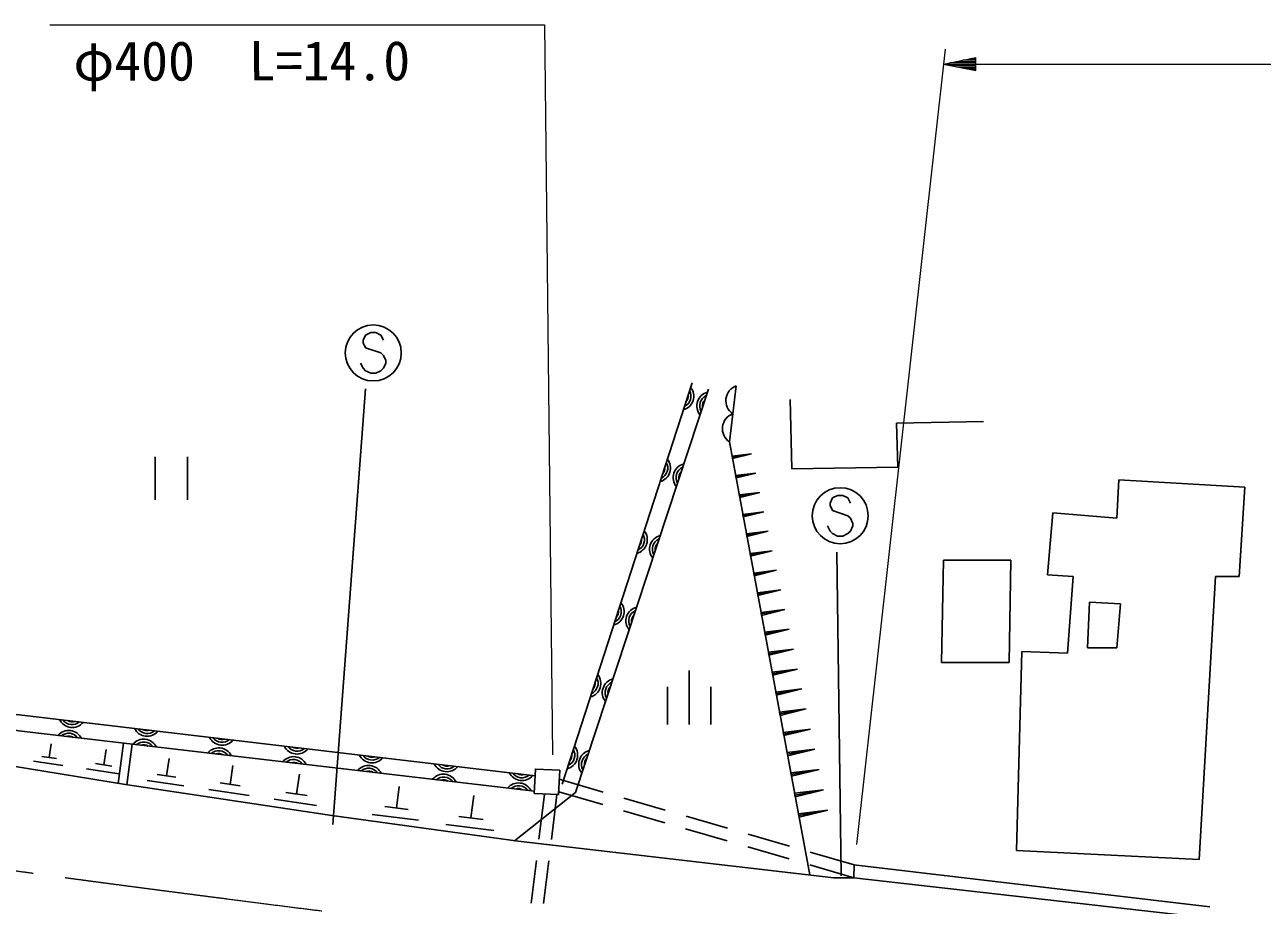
# Model space of a CAD drawing. Units: millimetres, scale not verified. Extents: x 40000 to 680000, y 20000 to 380000.
# Drawn here: x 85734 to 143124, y 298415 to 339259 of the extents above; entities that cross this region are included whole.
import ezdxf
from ezdxf.enums import TextEntityAlignment as Align

# ---------------------------------------------------------------- set-up
doc = ezdxf.new("R2010")
doc.units = ezdxf.units.MM
doc.header["$LTSCALE"] = 1000
doc.linetypes.add('CHAIN', pattern=[18.5, 12, -1.5, 3.5, -1.5])
for name, color, linetype, lineweight in [('M-BGD', 7, 'Continuous', 25), ('M-BMK', 2, 'CHAIN', 13), ('M-STR-HTXT', 7, 'Continuous', 13), ('M-STR-STRC', 7, 'Continuous', 25)]:
    doc.layers.add(name, color=color, linetype=linetype, lineweight=lineweight)
doc.styles.add('ＭＳ ゴシック', font='')
doc.styles.get('ＭＳ ゴシック').set_extended_font_data('MS Gothic')

msp = doc.modelspace()

# ---------------------------------------------------------------- linework, layer by layer
at = {"layer": 'M-BGD'}
for p, q in [((110659, 304033), (116683, 322656)), ((101535, 322375), (100020, 302156)), ((117438, 322353), (111268, 303638)), ((118731, 322511), (118412, 319914)), ((121227, 321875), (121311, 318657)), ((126155, 320771), (130201, 320859)), ((126155, 320771), (126222, 318742)), ((122138, 299822), (118412, 319914)), ((91783, 319222), (91783, 317222)), ((93283, 317222), (93283, 319222)), ((118536, 319242), (119441, 319354)), ((118556, 319134), (118536, 319242)), ((118546, 319188), (119441, 319354)), ((118556, 319134), (119441, 319354)), ((121311, 318657), (126222, 318742)), ((118702, 318346), (119632, 318461)), ((118723, 318236), (118702, 318346)), ((118713, 318291), (119632, 318461)), ((118723, 318236), (119632, 318461)), ((136467, 318149), (136382, 316371)), ((142309, 317811), (136467, 318149)), ((118869, 317448), (119824, 317566)), ((118890, 317334), (118869, 317448)), ((118880, 317391), (119824, 317566)), ((118890, 317334), (119824, 317566)), ((142055, 313662), (142309, 317811)), ((119036, 316546), (120016, 316668)), ((119058, 316430), (119036, 316546)), ((119047, 316488), (120016, 316668)), ((119058, 316430), (120016, 316668)), ((133419, 316625), (133165, 313747)), ((136382, 316371), (133419, 316625)), ((119204, 315642), (120209, 315767)), ((119215, 315582), (120209, 315767)), ((119226, 315523), (120209, 315767)), ((119226, 315523), (119204, 315642)), ((119372, 314735), (120403, 314862)), ((119395, 314612), (119372, 314735)), ((119384, 314673), (120403, 314862)), ((119395, 314612), (120403, 314862)), ((123392, 314801), (123594, 299773)), ((119541, 313824), (120597, 313955)), ((119553, 313762), (120597, 313955)), ((119564, 313699), (120597, 313955)), ((128339, 314424), (128254, 309683)), ((131471, 314424), (128339, 314424)), ((131387, 309683), (131471, 314424)), ((119564, 313699), (119541, 313824)), ((133165, 313747), (134350, 313662)), ((134350, 313662), (134096, 310106)), ((140192, 300539), (140954, 313662)), ((140954, 313662), (142055, 313662)), ((119711, 312911), (120792, 313045)), ((119734, 312782), (119711, 312911)), ((119722, 312847), (120792, 313045)), ((119734, 312782), (120792, 313045)), ((135027, 310360), (135112, 312477)), ((135112, 312477), (136551, 312392)), ((136551, 312392), (136382, 310360)), ((119881, 311994), (120987, 312132)), ((119905, 311863), (119881, 311994)), ((119893, 311929), (120987, 312132)), ((119905, 311863), (120987, 312132)), ((120051, 311075), (121184, 311215)), ((120076, 310940), (120051, 311075)), ((120063, 311008), (121184, 311215)), ((120076, 310940), (121184, 311215)), ((120222, 310152), (121380, 310296)), ((120248, 310015), (120222, 310152)), ((120235, 310084), (121380, 310296)), ((120248, 310015), (121380, 310296)), ((131979, 310191), (131725, 300962)), ((134096, 310106), (131979, 310191)), ((136382, 310360), (135027, 310360)), ((120394, 309227), (121578, 309374)), ((120407, 309157), (121578, 309374)), ((120420, 309086), (121578, 309374)), ((128254, 309683), (131387, 309683)), ((116545, 306798), (116545, 309298)), ((120420, 309086), (120394, 309227)), ((115545, 306798), (115545, 308548)), ((117545, 306798), (117545, 308548)), ((120566, 308298), (121776, 308448)), ((120593, 308155), (120566, 308298)), ((120579, 308226), (121776, 308448)), ((120593, 308155), (121776, 308448)), ((120739, 307366), (121975, 307520)), ((120766, 307220), (120739, 307366)), ((120752, 307293), (121975, 307520)), ((120766, 307220), (121975, 307520)), ((120912, 306432), (122174, 306588)), ((120926, 306357), (122174, 306588)), ((120940, 306282), (122174, 306588)), ((78047, 306042), (90408, 304010)), ((86863, 305269), (86956, 305899)), ((90310, 305932), (90071, 304065)), ((120940, 306282), (120912, 306432)), ((87200, 305219), (86525, 305319)), ((89398, 304927), (89502, 305637)), ((90714, 305885), (90473, 304000)), ((121086, 305494), (122374, 305654)), ((121115, 305341), (121086, 305494)), ((121100, 305417), (122374, 305654)), ((121115, 305341), (122374, 305654)), ((87498, 304898), (86147, 305099)), ((89778, 304871), (89017, 304984)), ((92308, 304422), (92426, 305218)), ((95260, 304020), (95389, 304898)), ((90113, 304510), (88592, 304736)), ((93111, 303954), (91404, 304207)), ((92735, 304359), (91882, 304485)), ((98340, 303579), (98476, 304496)), ((112560, 303666), (110525, 304257)), ((121261, 304553), (122575, 304716)), ((121290, 304397), (121261, 304553)), ((121275, 304475), (122575, 304716)), ((121290, 304397), (122575, 304716)), ((90408, 304010), (99975, 302571)), ((96145, 303504), (94263, 303783)), ((95730, 303950), (94789, 304090)), ((98832, 303507), (97849, 303652)), ((102972, 302922), (103097, 303923)), ((111268, 303638), (108443, 301408)), ((112543, 303082), (110498, 303677)), ((121436, 303609), (122777, 303775)), ((121465, 303449), (121436, 303609)), ((121451, 303529), (122777, 303775)), ((121465, 303449), (122777, 303775)), ((99264, 303041), (97300, 303332)), ((106428, 302465), (106558, 303508)), ((109835, 303552), (109581, 301486)), ((110413, 303552), (110157, 301470)), ((115441, 302829), (113520, 303387)), ((99975, 302571), (108611, 301385)), ((103991, 302358), (101846, 302627)), ((103509, 302854), (102436, 302989)), ((106987, 302395), (105869, 302535)), ((115424, 302244), (113503, 302802)), ((118321, 301992), (116401, 302550)), ((121611, 302661), (122979, 302831)), ((121642, 302499), (121611, 302661)), ((121627, 302580), (122979, 302831)), ((121642, 302499), (122979, 302831)), ((107489, 301878), (105254, 302159)), ((118304, 301405), (116384, 301964)), ((108611, 301385), (123259, 299692)), ((121202, 301154), (119282, 301712)), ((121185, 300567), (119264, 301126)), ((124198, 300284), (122162, 300875)), ((131725, 300962), (140192, 300539)), ((109459, 300493), (109215, 298508)), ((110035, 300478), (109791, 298493)), ((124190, 299692), (122145, 300287)), ((124190, 300285), (140700, 298337)), ((124190, 299692), (124198, 300284)), ((124190, 299692), (123259, 299692)), ((124190, 299692), (140531, 297829))]:
    msp.add_line(p, q, dxfattribs=at)
for points in [[(69886, 309602), (85217, 307279), (109400, 304424)], [(109367, 303707), (85577, 306485), (69736, 308832)]]:
    msp.add_lwpolyline(points, dxfattribs=at)
msp.add_lwpolyline([(109362, 303600), (110492, 303548), (110544, 304679), (109414, 304730)], close=True, dxfattribs=at)
for centre, radius, start, end in [((116108, 322029), 654, 284.85447, 39.29631), ((116108, 322029), 523, 294.66571, 29.48507), ((116108, 322029), 392, 316.54216, 7.60862), ((117555, 321577), 654, 104.53277, 218.97461), ((117555, 321577), 523, 114.34401, 209.16337), ((118984, 321821), 735, 110.10001, 235.87211), ((117555, 321577), 392, 136.22046, 187.28692), ((118824, 320523), 735, 110.10001, 235.87211), ((115030, 318699), 654, 284.85447, 39.29631), ((115030, 318699), 523, 294.66571, 29.48507), ((115030, 318699), 392, 316.54216, 7.60862), ((116459, 318253), 654, 104.53277, 218.97461), ((116459, 318253), 523, 114.34401, 209.16337), ((116459, 318253), 392, 136.22046, 187.28692), ((113953, 315369), 654, 284.85447, 39.29631), ((113953, 315369), 523, 294.66571, 29.48507), ((113953, 315369), 392, 316.54216, 7.60862), ((115364, 314929), 654, 104.53277, 218.97461), ((115364, 314929), 523, 114.34401, 209.16337), ((115364, 314929), 392, 136.22046, 187.28692), ((112876, 312039), 654, 284.85447, 39.29631), ((112876, 312039), 523, 294.66571, 29.48507), ((114268, 311605), 654, 104.53277, 218.97461), ((112876, 312039), 392, 316.54216, 7.60862), ((114268, 311605), 523, 114.34401, 209.16337), ((114268, 311605), 392, 136.22046, 187.28692), ((111799, 308709), 654, 284.85447, 39.29631), ((111799, 308709), 523, 294.66571, 29.48507), ((111799, 308709), 392, 316.54216, 7.60862), ((113172, 308281), 654, 104.53277, 218.97461), ((113172, 308281), 523, 114.34401, 209.16337), ((113172, 308281), 392, 136.22046, 187.28692), ((87772, 305872), 654, 26.11932, 140.56116), ((87934, 307315), 654, 206.04447, 320.48631), ((87934, 307315), 523, 215.85571, 310.67507), ((87934, 307315), 392, 237.73216, 288.79862), ((91410, 306905), 654, 206.04447, 320.48631), ((91410, 306905), 523, 215.85571, 310.67507), ((91410, 306905), 392, 237.73216, 288.79862), ((87772, 305872), 523, 35.93056, 130.74992), ((87772, 305872), 392, 57.80701, 108.87347), ((91249, 305466), 654, 26.11932, 140.56116), ((91249, 305466), 523, 35.93056, 130.74992), ((94886, 306494), 654, 206.04447, 320.48631), ((94886, 306494), 523, 215.85571, 310.67507), ((94886, 306494), 392, 237.73216, 288.79862), ((91249, 305466), 392, 57.80701, 108.87347), ((94725, 305060), 654, 26.11932, 140.56116), ((94725, 305060), 523, 35.93056, 130.74992), ((94725, 305060), 392, 57.80701, 108.87347), ((98361, 306084), 654, 206.04447, 320.48631), ((98361, 306084), 523, 215.85571, 310.67507), ((98361, 306084), 392, 237.73216, 288.79862), ((101837, 305673), 654, 206.04447, 320.48631), ((101837, 305673), 523, 215.85571, 310.67507), ((101837, 305673), 392, 237.73216, 288.79862), ((110722, 305379), 654, 284.85447, 39.29631), ((110722, 305379), 523, 294.66571, 29.48507), ((110722, 305379), 392, 316.54216, 7.60862), ((112076, 304957), 654, 104.53277, 218.97461), ((112076, 304957), 523, 114.34401, 209.16337), ((98202, 304654), 654, 26.11932, 140.56116), ((98202, 304654), 523, 35.93056, 130.74992), ((98202, 304654), 392, 57.80701, 108.87347), ((101678, 304248), 654, 26.11932, 140.56116), ((101678, 304248), 523, 35.93056, 130.74992), ((105313, 305263), 654, 206.04447, 320.48631), ((105313, 305263), 523, 215.85571, 310.67507), ((105313, 305263), 392, 237.73216, 288.79862), ((112076, 304957), 392, 136.22046, 187.28692), ((101678, 304248), 392, 57.80701, 108.87347), ((105154, 303842), 654, 26.11932, 140.56116), ((105154, 303842), 523, 35.93056, 130.74992), ((105154, 303842), 392, 57.80701, 108.87347), ((108789, 304852), 654, 206.04447, 320.48631), ((108789, 304852), 523, 215.85571, 310.67507), ((108789, 304852), 392, 237.73216, 288.79862), ((108631, 303436), 654, 26.11932, 140.56116), ((108631, 303436), 523, 35.93056, 130.74992), ((108631, 303436), 392, 57.80701, 108.87347)]:
    msp.add_arc(centre, radius, start, end, dxfattribs=at)
at = {"layer": 'M-BMK'}
msp.add_open_spline([(69353, 302684), (74339, 301758), (75645, 301513), (79696, 300867), (83538, 300254), (85696, 299948), (89552, 299439), (101424, 297872), (108087, 297086), (119988, 295753), (129665, 294669), (135094, 294141), (144779, 293128), (153286, 292238), (155949, 291963), (166561, 290870)], degree=3, knots=[0, 0, 0, 0, 1, 1, 1, 2, 2, 2, 3, 3, 3, 4, 4, 4, 5, 5, 5, 5], dxfattribs=at)
at = {"layer": 'M-STR-HTXT'}
for p, q in [((86893, 339259), (109840, 339259)), ((109840, 339259), (110206, 305390)), ((128413, 338132), (124302, 301231)), ((128335, 337432), (129835, 337732)), ((129835, 337492), (128635, 337492)), ((128935, 337552), (129835, 337552)), ((129835, 337612), (129235, 337612)), ((129535, 337672), (129835, 337672)), ((129835, 337132), (129835, 337732)), ((128335, 337432), (129835, 337132)), ((128335, 337432), (129835, 337432)), ((129835, 337372), (128635, 337372)), ((128935, 337312), (129835, 337312)), ((129835, 337252), (129235, 337252)), ((129535, 337192), (129835, 337192)), ((129835, 337432), (201784, 337432))]:
    msp.add_line(p, q, dxfattribs=at)
at = {"layer": 'M-STR-STRC'}
for p, q in [((101541, 324863), (101423, 324627)), ((101777, 324982), (101541, 324863)), ((102014, 324982), (101777, 324982)), ((102250, 324863), (102014, 324982)), ((102368, 324627), (102250, 324863)), ((101423, 324627), (101423, 324509)), ((101423, 324509), (101541, 324273)), ((101541, 324273), (102250, 324036)), ((102250, 324036), (102368, 323918)), ((102368, 323918), (102486, 323682)), ((101423, 323327), (101305, 323563)), ((101541, 323209), (101423, 323327)), ((101777, 323091), (101541, 323209)), ((102250, 323209), (102014, 323091)), ((102368, 323327), (102250, 323209)), ((102486, 323563), (102368, 323327)), ((102486, 323682), (102486, 323563)), ((102014, 323091), (101777, 323091)), ((123433, 317428), (123197, 317310)), ((123669, 317428), (123433, 317428)), ((123906, 317310), (123669, 317428)), ((123197, 317310), (123079, 317074)), ((123079, 317074), (123079, 316956)), ((123079, 316956), (123197, 316719)), ((124024, 317074), (123906, 317310)), ((123197, 316719), (123906, 316483)), ((123906, 316483), (124024, 316365)), ((124024, 316365), (124142, 316128)), ((123079, 315774), (122960, 316010)), ((123197, 315656), (123079, 315774)), ((123433, 315537), (123197, 315656)), ((123906, 315656), (123669, 315537)), ((124024, 315774), (123906, 315656)), ((124142, 316010), (124024, 315774)), ((124142, 316128), (124142, 316010)), ((123669, 315537), (123433, 315537))]:
    msp.add_line(p, q, dxfattribs=at)
for centre in [(101896, 324036), (123551, 316483)]:
    msp.add_circle(centre, 1300, dxfattribs=at)

# ---------------------------------------------------------------- texts
at = {"layer": 'M-STR-HTXT', "style": 'ＭＳ ゴシック'}
msp.add_text('φ400\u3000L=14.0', height=1833, rotation=0.078, dxfattribs=at).set_placement((95798, 337589), align=Align.MIDDLE_CENTER)

doc.saveas('drawing.dxf')
